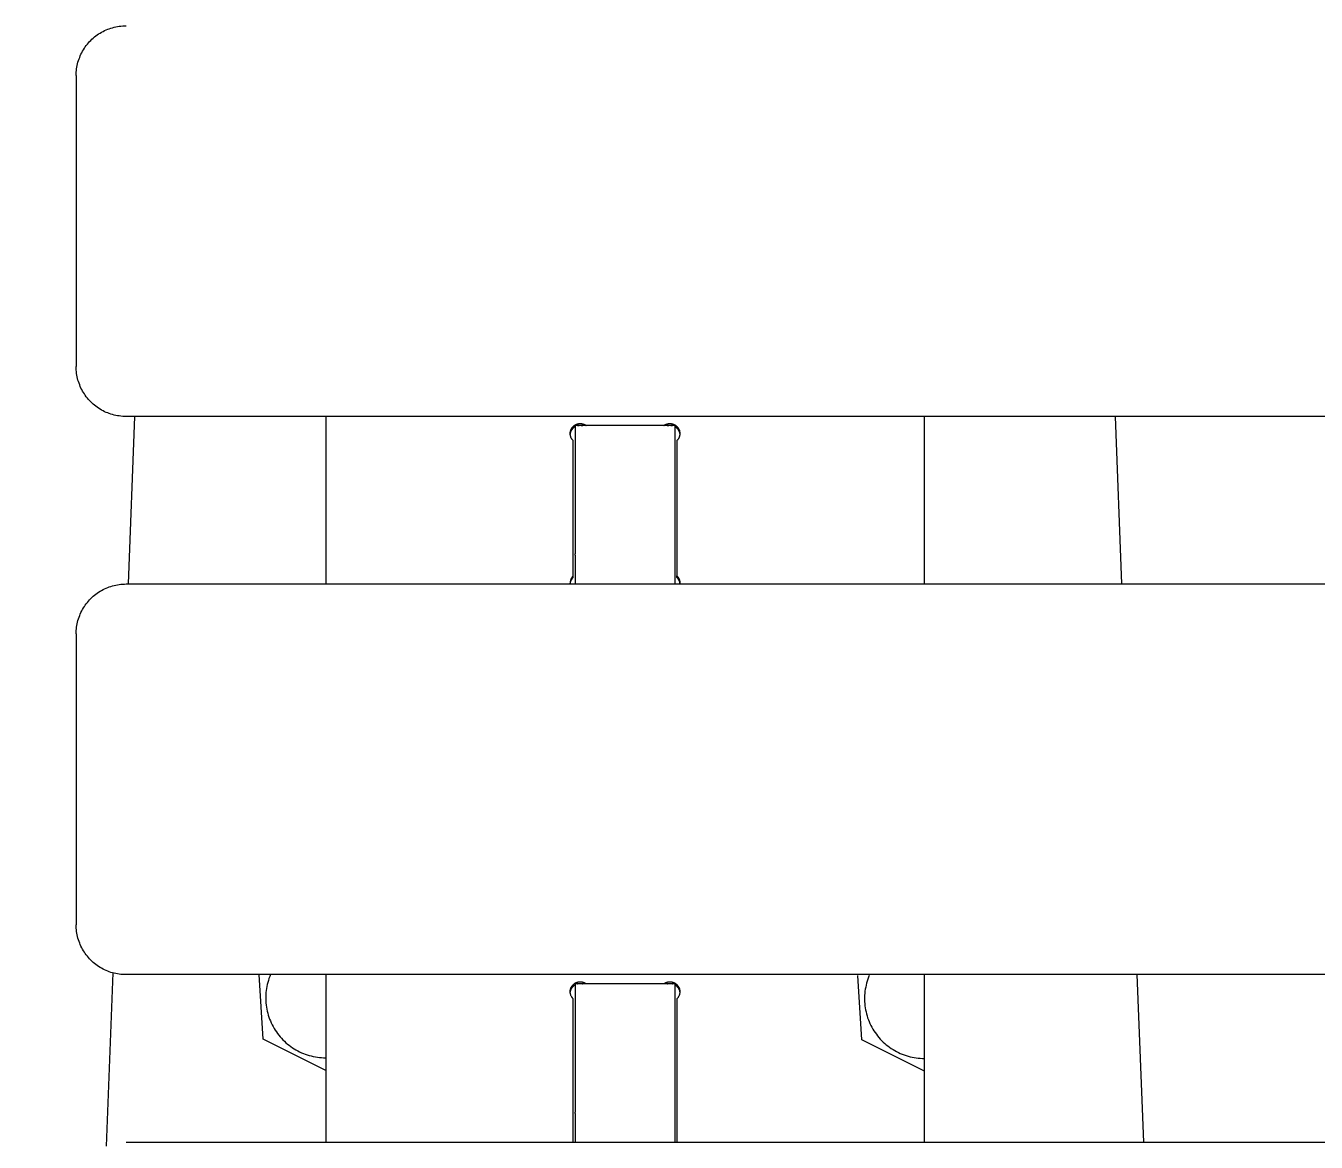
# Model space of a CAD drawing. Header units: millimetres. Extents: x -80 to 4518, y -398 to 2524.
# Drawn here: x 57.2 to 186.5, y -119.8 to -7.9 of the extents above; entities that cross this region are included whole.
import ezdxf

# ---------------------------------------------------------------- set-up
doc = ezdxf.new("R2010")
doc.units = ezdxf.units.MM
doc.layers.add('ZANO_R', color=7, linetype='Continuous', lineweight=0)
doc.layers.add('ZANO_W', color=1, linetype='Continuous', lineweight=0)
doc.styles.add('Arial', font='arial.ttf')
doc.styles.get("Standard").update_dxf_attribs({"font": 'ARIALUNI.TTF'})
doc.dimstyles.new('pl i ang', dxfattribs={"dimtxt": 50, "dimasz": 50, "dimexe": 1.25, "dimexo": 0.625, "dimgap": 10, "dimtad": 1, "dimtoh": 1, "dimtxsty": 'Standard', "dimcen": 2.5, "dimclrd": 1, "dimclre": 1, "dimclrt": 1, "dimadec": 0, "dimazin": 0, "dimtfac": 1, "dimtmove": 0, "dimatfit": 3, "dimfxl": 1, "dimarcsym": 1})

# ---------------------------------------------------------------- blocks, each defined once
blk = doc.blocks.new('*D398')
at = {"layer": 'ZANO_W', "color": 1, "lineweight": -2}
for p, q in [((57.24, 376.68), (-32.87, 376.68)), ((-22.87, 336.68), (-22.87, -286.8)), ((57.24, -326.8), (-32.87, -326.8))]:
    blk.add_line(p, q, dxfattribs=at)
at = {"layer": 'ZANO_W', "color": 1}
for points in [[(-16.2, 336.68), (-29.53, 336.68), (-22.87, 376.68)], [(-29.53, -286.8), (-16.2, -286.8), (-22.87, -326.8)]]:
    blk.add_solid(points, dxfattribs=at)
at = {"layer": 'ZANO_W', "color": 1, "insert": (-53.3, 24.94), "char_height": 40, "attachment_point": 5, "rotation": 90, "style": 'Arial'}
blk.add_mtext('703', dxfattribs=at)

msp = doc.modelspace()

# ---------------------------------------------------------------- linework, layer by layer
at = {"layer": 'ZANO_R'}
for p, q in [((63.95, -9.12), (64.08, -9.01)), ((64.08, -9.01), (64.22, -8.91)), ((64.22, -8.91), (64.35, -8.81)), ((64.35, -8.81), (64.49, -8.71)), ((64.49, -8.71), (64.64, -8.62)), ((64.64, -8.62), (64.79, -8.53)), ((64.79, -8.53), (64.94, -8.45)), ((64.94, -8.45), (65.09, -8.38)), ((65.09, -8.38), (65.24, -8.31)), ((65.24, -8.31), (65.4, -8.24)), ((65.4, -8.24), (65.56, -8.18)), ((65.56, -8.18), (65.72, -8.13)), ((65.72, -8.13), (65.89, -8.08)), ((65.89, -8.08), (66.05, -8.03)), ((66.05, -8.03), (66.22, -8)), ((66.22, -8), (66.39, -7.97)), ((66.39, -7.97), (66.56, -7.94)), ((66.56, -7.94), (66.73, -7.92)), ((66.73, -7.92), (66.9, -7.9)), ((66.9, -7.9), (67.07, -7.9)), ((67.07, -7.9), (67.24, -7.89)), ((62.88, -10.44), (62.96, -10.29)), ((62.96, -10.29), (63.06, -10.15)), ((63.06, -10.15), (63.15, -10.01)), ((63.15, -10.01), (63.25, -9.87)), ((63.25, -9.87), (63.36, -9.74)), ((63.36, -9.74), (63.47, -9.61)), ((63.47, -9.61), (63.58, -9.48)), ((63.58, -9.48), (63.7, -9.36)), ((63.7, -9.36), (63.82, -9.24)), ((63.82, -9.24), (63.95, -9.12)), ((62.38, -11.71), (62.42, -11.54)), ((62.42, -11.54), (62.47, -11.38)), ((62.47, -11.38), (62.53, -11.22)), ((62.53, -11.22), (62.59, -11.06)), ((62.59, -11.06), (62.65, -10.9)), ((62.65, -10.9), (62.72, -10.75)), ((62.72, -10.75), (62.8, -10.59)), ((62.8, -10.59), (62.88, -10.44)), ((62.24, -12.72), (62.25, -12.55)), ((62.24, -12.89), (62.24, -12.72)), ((62.24, -12.89), (62.24, -40.87)), ((62.25, -12.55), (62.26, -12.38)), ((62.26, -12.38), (62.28, -12.21)), ((62.28, -12.21), (62.31, -12.04)), ((62.31, -12.04), (62.34, -11.88)), ((62.34, -11.88), (62.38, -11.71)), ((62.24, -40.87), (62.24, -42.05)), ((62.24, -42.22), (62.24, -42.05)), ((62.25, -42.39), (62.24, -42.22)), ((62.26, -42.56), (62.25, -42.39)), ((62.28, -42.73), (62.26, -42.56)), ((62.31, -42.9), (62.28, -42.73)), ((62.34, -43.07), (62.31, -42.9)), ((62.38, -43.23), (62.34, -43.07)), ((62.42, -43.4), (62.38, -43.23)), ((62.47, -43.56), (62.42, -43.4)), ((62.53, -43.72), (62.47, -43.56)), ((62.59, -43.88), (62.53, -43.72)), ((62.65, -44.04), (62.59, -43.88)), ((62.72, -44.2), (62.65, -44.04)), ((62.8, -44.35), (62.72, -44.2)), ((62.88, -44.5), (62.8, -44.35)), ((62.96, -44.65), (62.88, -44.5)), ((63.06, -44.79), (62.96, -44.65)), ((63.15, -44.93), (63.06, -44.79)), ((63.25, -45.07), (63.15, -44.93)), ((63.36, -45.21), (63.25, -45.07)), ((63.47, -45.34), (63.36, -45.21)), ((63.58, -45.46), (63.47, -45.34)), ((63.7, -45.59), (63.58, -45.46)), ((63.82, -45.7), (63.7, -45.59)), ((63.95, -45.82), (63.82, -45.7)), ((64.08, -45.93), (63.95, -45.82)), ((64.22, -46.03), (64.08, -45.93)), ((64.35, -46.13), (64.22, -46.03)), ((64.49, -46.23), (64.35, -46.13)), ((64.64, -46.32), (64.49, -46.23)), ((64.79, -46.41), (64.64, -46.32)), ((64.94, -46.49), (64.79, -46.41)), ((65.09, -46.57), (64.94, -46.49)), ((65.24, -46.64), (65.09, -46.57)), ((65.4, -46.7), (65.24, -46.64)), ((65.56, -46.76), (65.4, -46.7)), ((65.72, -46.82), (65.56, -46.76)), ((65.89, -46.86), (65.72, -46.82)), ((66.05, -46.91), (65.89, -46.86)), ((66.22, -46.95), (66.05, -46.91)), ((66.39, -46.98), (66.22, -46.95)), ((66.56, -47), (66.39, -46.98)), ((66.73, -47.02), (66.56, -47)), ((66.9, -47.04), (66.73, -47.02)), ((67.07, -47.05), (66.9, -47.04)), ((67.24, -47.05), (67.07, -47.05)), ((361.15, -47.05), (67.24, -47.05)), ((67.48, -63.84), (68.13, -47.05)), ((87.24, -47.05), (87.24, -63.84)), ((112.34, -47.85), (112.37, -47.83)), ((112.37, -47.83), (112.4, -47.82)), ((112.4, -47.82), (112.43, -47.81)), ((112.43, -47.81), (112.47, -47.8)), ((112.47, -47.8), (112.5, -47.79)), ((112.5, -47.79), (112.53, -47.78)), ((112.53, -47.78), (112.57, -47.78)), ((112.57, -47.78), (112.6, -47.77)), ((112.6, -47.77), (112.64, -47.77)), ((112.64, -47.77), (112.67, -47.76)), ((112.67, -47.76), (112.7, -47.76)), ((112.7, -47.76), (112.74, -47.76)), ((112.74, -47.76), (112.77, -47.76)), ((112.77, -47.76), (112.81, -47.76)), ((112.81, -47.76), (112.84, -47.77)), ((112.84, -47.77), (112.88, -47.77)), ((112.88, -47.77), (112.91, -47.78)), ((112.91, -47.78), (112.94, -47.78)), ((112.94, -47.78), (112.98, -47.79)), ((112.98, -47.79), (113.01, -47.8)), ((113.01, -47.8), (113.05, -47.81)), ((113.05, -47.81), (113.08, -47.82)), ((113.08, -47.82), (113.11, -47.83)), ((113.11, -47.83), (113.14, -47.84)), ((121.33, -47.84), (121.36, -47.83)), ((121.36, -47.83), (121.4, -47.82)), ((121.4, -47.82), (121.43, -47.81)), ((121.43, -47.81), (121.46, -47.8)), ((121.46, -47.8), (121.49, -47.79)), ((121.49, -47.79), (121.53, -47.78)), ((121.53, -47.78), (121.56, -47.78)), ((121.56, -47.78), (121.6, -47.77)), ((121.6, -47.77), (121.63, -47.77)), ((121.63, -47.77), (121.67, -47.76)), ((121.67, -47.76), (121.7, -47.76)), ((121.7, -47.76), (121.73, -47.76)), ((121.73, -47.76), (121.77, -47.76)), ((121.77, -47.76), (121.8, -47.76)), ((121.8, -47.76), (121.84, -47.77)), ((121.84, -47.77), (121.87, -47.77)), ((121.87, -47.77), (121.91, -47.78)), ((121.91, -47.78), (121.94, -47.78)), ((121.94, -47.78), (121.97, -47.79)), ((121.97, -47.79), (122.01, -47.8)), ((122.01, -47.8), (122.04, -47.81)), ((122.04, -47.81), (122.07, -47.82)), ((122.07, -47.82), (122.1, -47.83)), ((122.1, -47.83), (122.14, -47.85)), ((147.24, -63.84), (147.24, -47.05)), ((166.34, -47.05), (167, -63.84)), ((111.74, -48.72), (111.75, -48.68)), ((111.74, -48.75), (111.74, -48.72)), ((111.74, -48.78), (111.74, -48.75)), ((111.75, -48.82), (111.74, -48.78)), ((111.75, -48.61), (111.76, -48.58)), ((111.75, -48.65), (111.75, -48.61)), ((111.75, -48.68), (111.75, -48.65)), ((111.75, -48.81), (111.76, -48.78)), ((111.75, -48.84), (111.75, -48.81)), ((111.75, -48.85), (111.75, -48.82)), ((111.75, -48.89), (111.75, -48.85)), ((111.76, -48.92), (111.75, -48.89)), ((111.76, -48.58), (111.77, -48.54)), ((111.76, -48.74), (111.77, -48.71)), ((111.76, -48.78), (111.76, -48.74)), ((111.76, -48.96), (111.76, -48.92)), ((111.77, -48.99), (111.76, -48.96)), ((111.77, -48.54), (111.78, -48.51)), ((111.77, -48.71), (111.78, -48.68)), ((111.78, -49.02), (111.77, -48.99)), ((111.78, -48.48), (111.8, -48.44)), ((111.78, -48.51), (111.78, -48.48)), ((111.78, -48.68), (111.79, -48.64)), ((111.79, -49.06), (111.78, -49.02)), ((111.79, -48.64), (111.8, -48.61)), ((111.8, -49.09), (111.79, -49.06)), ((111.8, -48.44), (111.81, -48.41)), ((111.8, -48.61), (111.81, -48.58)), ((111.81, -49.12), (111.8, -49.09)), ((111.81, -48.41), (111.82, -48.38)), ((111.81, -48.58), (111.82, -48.55)), ((111.82, -49.15), (111.81, -49.12)), ((111.82, -48.38), (111.83, -48.35)), ((111.82, -48.55), (111.83, -48.52)), ((111.83, -48.35), (111.85, -48.32)), ((111.83, -48.52), (111.85, -48.49)), ((111.85, -48.32), (111.86, -48.29)), ((111.85, -48.49), (111.86, -48.46)), ((111.86, -48.29), (111.88, -48.26)), ((111.86, -48.46), (111.88, -48.43)), ((111.88, -48.26), (111.9, -48.23)), ((111.88, -48.43), (111.9, -48.4)), ((111.9, -48.23), (111.92, -48.2)), ((111.9, -48.4), (111.92, -48.37)), ((111.92, -48.2), (111.94, -48.17)), ((111.92, -48.37), (111.94, -48.34)), ((111.94, -48.17), (111.96, -48.14)), ((111.94, -48.34), (111.96, -48.31)), ((111.96, -48.14), (111.98, -48.12)), ((111.96, -48.31), (111.98, -48.29)), ((111.98, -48.12), (112, -48.09)), ((111.98, -48.29), (112, -48.26)), ((112, -48.09), (112.03, -48.06)), ((112, -48.26), (112.02, -48.24)), ((112.02, -48.24), (112.05, -48.21)), ((112.03, -48.06), (112.05, -48.04)), ((112.05, -48.04), (112.08, -48.02)), ((112.05, -48.21), (112.07, -48.19)), ((112.07, -48.19), (112.1, -48.17)), ((112.08, -48.02), (112.1, -47.99)), ((112.1, -47.99), (112.13, -47.97)), ((112.1, -48.17), (112.12, -48.15)), ((112.12, -48.15), (112.15, -48.12)), ((112.13, -47.97), (112.16, -47.95)), ((112.15, -48.12), (112.18, -48.1)), ((112.16, -47.95), (112.19, -47.93)), ((112.18, -48.1), (112.21, -48.09)), ((112.19, -47.93), (112.21, -47.91)), ((112.21, -47.91), (112.24, -47.89)), ((112.21, -48.09), (112.24, -48.07)), ((112.24, -47.89), (112.27, -47.88)), ((112.24, -47.97), (112.24, -47.97)), ((112.24, -47.97), (112.24, -47.97)), ((112.24, -47.97), (112.24, -47.97)), ((112.24, -47.97), (112.24, -47.97)), ((112.24, -47.97), (112.24, -47.97)), ((112.24, -47.97), (112.24, -48.01)), ((122.24, -47.97), (112.24, -47.97)), ((112.24, -48.01), (112.24, -48.15)), ((112.24, -48.15), (112.24, -48.78)), ((112.24, -48.78), (112.24, -50.84)), ((112.27, -47.88), (112.31, -47.86)), ((112.31, -47.86), (112.34, -47.85)), ((112.48, -47.97), (112.51, -47.96)), ((112.51, -47.96), (112.54, -47.95)), ((112.54, -47.95), (112.58, -47.94)), ((112.58, -47.94), (112.61, -47.94)), ((112.61, -47.94), (112.64, -47.94)), ((112.64, -47.94), (112.68, -47.93)), ((112.68, -47.93), (112.71, -47.93)), ((112.71, -47.93), (112.74, -47.93)), ((112.74, -47.93), (112.78, -47.93)), ((112.78, -47.93), (112.81, -47.93)), ((112.81, -47.93), (112.84, -47.94)), ((112.84, -47.94), (112.88, -47.94)), ((112.88, -47.94), (112.91, -47.94)), ((112.91, -47.94), (112.94, -47.95)), ((112.94, -47.95), (112.98, -47.96)), ((112.98, -47.96), (113.01, -47.97)), ((113.14, -47.84), (113.17, -47.86)), ((113.17, -47.86), (113.2, -47.87)), ((113.2, -47.87), (113.23, -47.89)), ((113.23, -47.89), (113.26, -47.91)), ((113.26, -47.91), (113.29, -47.93)), ((113.29, -47.93), (113.32, -47.95)), ((113.32, -47.95), (113.35, -47.97)), ((121.12, -47.97), (121.15, -47.95)), ((121.15, -47.95), (121.18, -47.93)), ((121.18, -47.93), (121.21, -47.91)), ((121.21, -47.91), (121.24, -47.89)), ((121.24, -47.89), (121.27, -47.87)), ((121.27, -47.87), (121.3, -47.86)), ((121.3, -47.86), (121.33, -47.84)), ((121.46, -47.97), (121.5, -47.96)), ((121.5, -47.96), (121.53, -47.95)), ((121.53, -47.95), (121.56, -47.94)), ((121.56, -47.94), (121.6, -47.94)), ((121.6, -47.94), (121.63, -47.94)), ((121.63, -47.94), (121.66, -47.93)), ((121.66, -47.93), (121.7, -47.93)), ((121.7, -47.93), (121.73, -47.93)), ((121.73, -47.93), (121.76, -47.93)), ((121.76, -47.93), (121.8, -47.93)), ((121.8, -47.93), (121.83, -47.94)), ((121.83, -47.94), (121.86, -47.94)), ((121.86, -47.94), (121.9, -47.94)), ((121.9, -47.94), (121.93, -47.95)), ((121.93, -47.95), (121.96, -47.96)), ((121.96, -47.96), (122, -47.97)), ((122.14, -47.85), (122.17, -47.86)), ((122.17, -47.86), (122.2, -47.88)), ((122.2, -47.88), (122.23, -47.89)), ((122.23, -47.89), (122.26, -47.91)), ((122.24, -47.97), (122.24, -47.97)), ((122.24, -47.97), (122.24, -47.97)), ((122.24, -47.97), (122.24, -47.97)), ((122.24, -47.97), (122.24, -47.97)), ((122.24, -47.97), (122.24, -47.97)), ((122.24, -47.97), (122.24, -48.01)), ((122.24, -48.01), (122.24, -48.15)), ((122.24, -48.07), (122.27, -48.09)), ((122.24, -48.15), (122.24, -48.78)), ((122.24, -48.78), (122.24, -50.84)), ((122.26, -47.91), (122.29, -47.93)), ((122.27, -48.09), (122.29, -48.1)), ((122.29, -47.93), (122.32, -47.95)), ((122.29, -48.1), (122.32, -48.12)), ((122.32, -47.95), (122.34, -47.97)), ((122.32, -48.12), (122.35, -48.15)), ((122.34, -47.97), (122.37, -47.99)), ((122.35, -48.15), (122.38, -48.17)), ((122.37, -47.99), (122.4, -48.02)), ((122.38, -48.17), (122.4, -48.19)), ((122.4, -48.02), (122.42, -48.04)), ((122.4, -48.19), (122.43, -48.21)), ((122.42, -48.04), (122.45, -48.06)), ((122.43, -48.21), (122.45, -48.24)), ((122.45, -48.06), (122.47, -48.09)), ((122.45, -48.24), (122.47, -48.26)), ((122.47, -48.09), (122.49, -48.12)), ((122.47, -48.26), (122.5, -48.29)), ((122.49, -48.12), (122.51, -48.14)), ((122.5, -48.29), (122.52, -48.31)), ((122.51, -48.14), (122.54, -48.17)), ((122.52, -48.31), (122.54, -48.34)), ((122.54, -48.17), (122.56, -48.2)), ((122.54, -48.34), (122.56, -48.37)), ((122.56, -48.2), (122.57, -48.23)), ((122.56, -48.37), (122.58, -48.4)), ((122.57, -48.23), (122.59, -48.26)), ((122.58, -48.4), (122.59, -48.43)), ((122.59, -48.26), (122.61, -48.29)), ((122.59, -48.43), (122.61, -48.46)), ((122.61, -48.29), (122.63, -48.32)), ((122.61, -48.46), (122.63, -48.49)), ((122.63, -48.32), (122.64, -48.35)), ((122.63, -48.49), (122.64, -48.52)), ((122.64, -48.35), (122.65, -48.38)), ((122.64, -48.52), (122.65, -48.55)), ((122.65, -48.38), (122.67, -48.41)), ((122.65, -48.55), (122.67, -48.58)), ((122.66, -49.12), (122.65, -49.15)), ((122.67, -49.09), (122.66, -49.12)), ((122.67, -48.41), (122.68, -48.44)), ((122.67, -48.58), (122.68, -48.61)), ((122.68, -49.06), (122.67, -49.09)), ((122.68, -48.44), (122.69, -48.48)), ((122.68, -48.61), (122.69, -48.64)), ((122.69, -49.02), (122.68, -49.06)), ((122.69, -48.48), (122.7, -48.51)), ((122.69, -48.64), (122.7, -48.68)), ((122.7, -48.99), (122.69, -49.02)), ((122.7, -48.51), (122.71, -48.54)), ((122.7, -48.68), (122.71, -48.71)), ((122.71, -48.96), (122.7, -48.99)), ((122.71, -48.54), (122.71, -48.58)), ((122.71, -48.58), (122.72, -48.61)), ((122.71, -48.71), (122.71, -48.74)), ((122.71, -48.74), (122.72, -48.78)), ((122.72, -48.92), (122.71, -48.96)), ((122.72, -48.61), (122.72, -48.65)), ((122.72, -48.65), (122.73, -48.68)), ((122.72, -48.78), (122.72, -48.81)), ((122.72, -48.81), (122.73, -48.84)), ((122.73, -48.82), (122.72, -48.85)), ((122.72, -48.85), (122.72, -48.89)), ((122.72, -48.89), (122.72, -48.92)), ((122.73, -48.68), (122.73, -48.72)), ((122.73, -48.72), (122.73, -48.75)), ((122.73, -48.75), (122.73, -48.78)), ((122.73, -48.78), (122.73, -48.82)), ((111.84, -49.19), (111.82, -49.15)), ((111.85, -49.22), (111.84, -49.19)), ((111.87, -49.25), (111.85, -49.22)), ((111.89, -49.28), (111.87, -49.25)), ((111.91, -49.31), (111.89, -49.28)), ((111.93, -49.33), (111.91, -49.31)), ((111.95, -49.36), (111.93, -49.33)), ((111.97, -49.39), (111.95, -49.36)), ((111.99, -49.42), (111.97, -49.39)), ((112.01, -49.44), (111.99, -49.42)), ((112.04, -49.47), (112.01, -49.44)), ((112.04, -63.03), (112.04, -49.47)), ((122.46, -49.44), (122.44, -49.47)), ((122.44, -49.47), (122.44, -63.03)), ((122.48, -49.42), (122.46, -49.44)), ((122.51, -49.39), (122.48, -49.42)), ((122.53, -49.36), (122.51, -49.39)), ((122.55, -49.33), (122.53, -49.36)), ((122.57, -49.31), (122.55, -49.33)), ((122.59, -49.28), (122.57, -49.31)), ((122.6, -49.25), (122.59, -49.28)), ((122.62, -49.22), (122.6, -49.25)), ((122.63, -49.19), (122.62, -49.22)), ((122.65, -49.15), (122.63, -49.19)), ((112.24, -50.84), (112.24, -60.83)), ((122.24, -50.84), (122.24, -60.83)), ((112.24, -60.96), (112.24, -60.83)), ((112.24, -60.96), (112.24, -63.84)), ((122.24, -60.83), (122.24, -60.96)), ((122.24, -60.96), (122.24, -63.84)), ((111.83, -63.34), (111.81, -63.37)), ((111.84, -63.31), (111.83, -63.34)), ((111.85, -63.28), (111.84, -63.31)), ((111.87, -63.25), (111.85, -63.28)), ((111.89, -63.22), (111.87, -63.25)), ((111.91, -63.19), (111.89, -63.22)), ((111.89, -63.38), (111.91, -63.35)), ((111.93, -63.16), (111.91, -63.19)), ((111.91, -63.35), (111.93, -63.32)), ((111.95, -63.13), (111.93, -63.16)), ((111.93, -63.32), (111.95, -63.3)), ((111.97, -63.1), (111.95, -63.13)), ((111.95, -63.3), (111.97, -63.27)), ((111.99, -63.08), (111.97, -63.1)), ((111.97, -63.27), (111.99, -63.24)), ((112.01, -63.05), (111.99, -63.08)), ((111.99, -63.24), (112.01, -63.22)), ((112.04, -63.03), (112.01, -63.05)), ((112.01, -63.22), (112.04, -63.2)), ((112.04, -63.2), (112.04, -63.03)), ((122.44, -63.2), (122.44, -63.03)), ((122.44, -63.03), (122.46, -63.05)), ((122.44, -63.2), (122.46, -63.22)), ((122.46, -63.05), (122.48, -63.08)), ((122.46, -63.22), (122.48, -63.24)), ((122.48, -63.08), (122.51, -63.1)), ((122.48, -63.24), (122.5, -63.27)), ((122.5, -63.27), (122.52, -63.3)), ((122.51, -63.1), (122.53, -63.13)), ((122.52, -63.3), (122.54, -63.32)), ((122.53, -63.13), (122.55, -63.16)), ((122.54, -63.32), (122.56, -63.35)), ((122.55, -63.16), (122.57, -63.19)), ((122.56, -63.35), (122.58, -63.38)), ((122.57, -63.19), (122.58, -63.22)), ((122.58, -63.22), (122.6, -63.25)), ((122.6, -63.25), (122.62, -63.28)), ((122.62, -63.28), (122.63, -63.31)), ((122.63, -63.31), (122.65, -63.34)), ((122.65, -63.34), (122.66, -63.37)), ((64.49, -64.66), (64.64, -64.57)), ((64.64, -64.57), (64.79, -64.48)), ((64.79, -64.48), (64.94, -64.4)), ((64.94, -64.4), (65.09, -64.33)), ((65.09, -64.33), (65.24, -64.26)), ((65.24, -64.26), (65.4, -64.19)), ((65.4, -64.19), (65.56, -64.13)), ((65.56, -64.13), (65.72, -64.08)), ((65.72, -64.08), (65.89, -64.03)), ((65.89, -64.03), (66.05, -63.98)), ((66.05, -63.98), (66.22, -63.95)), ((66.22, -63.95), (66.39, -63.92)), ((66.39, -63.92), (66.56, -63.89)), ((66.56, -63.89), (66.73, -63.87)), ((66.73, -63.87), (66.9, -63.85)), ((66.9, -63.85), (67.07, -63.85)), ((67.07, -63.85), (67.24, -63.84)), ((67.24, -63.84), (361.15, -63.84)), ((111.75, -63.67), (111.74, -63.71)), ((111.74, -63.71), (111.74, -63.74)), ((111.74, -63.74), (111.74, -63.77)), ((111.74, -63.77), (111.75, -63.81)), ((111.76, -63.57), (111.75, -63.6)), ((111.75, -63.6), (111.75, -63.64)), ((111.75, -63.64), (111.75, -63.67)), ((111.75, -63.78), (111.75, -63.75)), ((111.75, -63.82), (111.75, -63.78)), ((111.75, -63.81), (111.75, -63.84)), ((111.77, -63.5), (111.76, -63.53)), ((111.76, -63.53), (111.76, -63.57)), ((111.76, -63.72), (111.77, -63.69)), ((111.75, -63.75), (111.76, -63.72)), ((111.78, -63.47), (111.77, -63.5)), ((111.77, -63.69), (111.78, -63.65)), ((111.79, -63.43), (111.78, -63.47)), ((111.78, -63.62), (111.79, -63.59)), ((111.78, -63.65), (111.78, -63.62)), ((111.8, -63.4), (111.79, -63.43)), ((111.79, -63.59), (111.8, -63.56)), ((111.81, -63.37), (111.8, -63.4)), ((111.8, -63.56), (111.82, -63.53)), ((111.82, -63.53), (111.83, -63.5)), ((111.83, -63.5), (111.84, -63.47)), ((111.84, -63.47), (111.86, -63.44)), ((111.86, -63.44), (111.88, -63.41)), ((111.88, -63.41), (111.89, -63.38)), ((122.58, -63.38), (122.6, -63.41)), ((122.6, -63.41), (122.61, -63.44)), ((122.61, -63.44), (122.63, -63.47)), ((122.63, -63.47), (122.64, -63.5)), ((122.64, -63.5), (122.66, -63.53)), ((122.66, -63.37), (122.67, -63.4)), ((122.66, -63.53), (122.67, -63.56)), ((122.67, -63.4), (122.68, -63.43)), ((122.67, -63.56), (122.68, -63.59)), ((122.68, -63.43), (122.69, -63.47)), ((122.68, -63.59), (122.69, -63.62)), ((122.69, -63.47), (122.7, -63.5)), ((122.69, -63.62), (122.7, -63.65)), ((122.7, -63.5), (122.71, -63.53)), ((122.7, -63.65), (122.71, -63.69)), ((122.71, -63.53), (122.72, -63.57)), ((122.71, -63.69), (122.71, -63.72)), ((122.71, -63.72), (122.72, -63.75)), ((122.72, -63.57), (122.72, -63.6)), ((122.72, -63.6), (122.72, -63.64)), ((122.72, -63.64), (122.73, -63.67)), ((122.72, -63.75), (122.72, -63.78)), ((122.72, -63.78), (122.73, -63.82)), ((122.73, -63.81), (122.72, -63.84)), ((122.73, -63.67), (122.73, -63.71)), ((122.73, -63.71), (122.73, -63.74)), ((122.73, -63.74), (122.73, -63.77)), ((122.73, -63.77), (122.73, -63.81)), ((63.15, -65.96), (63.25, -65.82)), ((63.25, -65.82), (63.36, -65.69)), ((63.36, -65.69), (63.47, -65.56)), ((63.47, -65.56), (63.58, -65.43)), ((63.58, -65.43), (63.7, -65.31)), ((63.7, -65.31), (63.82, -65.19)), ((63.82, -65.19), (63.95, -65.07)), ((63.95, -65.07), (64.08, -64.96)), ((64.08, -64.96), (64.22, -64.86)), ((64.22, -64.86), (64.35, -64.76)), ((64.35, -64.76), (64.49, -64.66)), ((62.47, -67.33), (62.53, -67.17)), ((62.53, -67.17), (62.59, -67.01)), ((62.59, -67.01), (62.65, -66.85)), ((62.65, -66.85), (62.72, -66.7)), ((62.72, -66.7), (62.8, -66.54)), ((62.8, -66.54), (62.88, -66.39)), ((62.88, -66.39), (62.96, -66.24)), ((62.96, -66.24), (63.06, -66.1)), ((63.06, -66.1), (63.15, -65.96)), ((62.24, -68.67), (62.25, -68.5)), ((62.25, -68.5), (62.26, -68.33)), ((62.26, -68.33), (62.28, -68.16)), ((62.28, -68.16), (62.31, -67.99)), ((62.31, -67.99), (62.34, -67.83)), ((62.34, -67.83), (62.38, -67.66)), ((62.38, -67.66), (62.42, -67.49)), ((62.42, -67.49), (62.47, -67.33)), ((62.24, -68.84), (62.24, -68.67)), ((62.24, -68.84), (62.24, -96.82)), ((62.24, -96.82), (62.24, -98)), ((62.24, -98.17), (62.24, -98)), ((62.25, -98.34), (62.24, -98.17)), ((62.26, -98.51), (62.25, -98.34)), ((62.28, -98.68), (62.26, -98.51)), ((62.31, -98.85), (62.28, -98.68)), ((62.34, -99.02), (62.31, -98.85)), ((62.38, -99.18), (62.34, -99.02)), ((62.42, -99.35), (62.38, -99.18)), ((62.47, -99.51), (62.42, -99.35)), ((62.53, -99.67), (62.47, -99.51)), ((62.59, -99.83), (62.53, -99.67)), ((62.65, -99.99), (62.59, -99.83)), ((62.72, -100.15), (62.65, -99.99)), ((62.8, -100.3), (62.72, -100.15)), ((62.88, -100.45), (62.8, -100.3)), ((62.96, -100.6), (62.88, -100.45)), ((63.06, -100.74), (62.96, -100.6)), ((63.15, -100.88), (63.06, -100.74)), ((63.25, -101.02), (63.15, -100.88)), ((63.36, -101.16), (63.25, -101.02)), ((63.47, -101.29), (63.36, -101.16)), ((63.58, -101.41), (63.47, -101.29)), ((63.7, -101.54), (63.58, -101.41)), ((63.82, -101.65), (63.7, -101.54)), ((63.95, -101.77), (63.82, -101.65)), ((64.08, -101.88), (63.95, -101.77)), ((64.22, -101.98), (64.08, -101.88)), ((64.35, -102.08), (64.22, -101.98)), ((64.49, -102.18), (64.35, -102.08)), ((64.64, -102.27), (64.49, -102.18)), ((64.79, -102.36), (64.64, -102.27)), ((64.94, -102.44), (64.79, -102.36)), ((65.09, -102.52), (64.94, -102.44)), ((65.24, -102.59), (65.09, -102.52)), ((65.4, -102.65), (65.24, -102.59)), ((65.28, -120.19), (65.96, -102.83)), ((65.56, -102.71), (65.4, -102.65)), ((65.72, -102.77), (65.56, -102.71)), ((65.89, -102.81), (65.72, -102.77)), ((66.05, -102.86), (65.89, -102.81)), ((66.22, -102.9), (66.05, -102.86)), ((66.39, -102.93), (66.22, -102.9)), ((66.56, -102.95), (66.39, -102.93)), ((66.73, -102.97), (66.56, -102.95)), ((66.9, -102.99), (66.73, -102.97)), ((67.07, -103), (66.9, -102.99)), ((67.24, -103), (67.07, -103)), ((361.15, -103), (67.24, -103)), ((80.98, -109.47), (80.58, -103)), ((81.56, -103.39), (81.5, -103.58)), ((81.63, -103.19), (81.56, -103.39)), ((81.71, -103), (81.63, -103.19)), ((87.24, -103), (87.24, -119.79)), ((87.24, -103), (87.24, -119.79)), ((140.98, -109.54), (140.58, -103.07)), ((141.63, -103.26), (141.56, -103.46)), ((141.71, -103.07), (141.63, -103.26)), ((147.24, -119.79), (147.24, -103)), ((168.52, -103), (169.18, -119.79)), ((81.28, -104.6), (81.26, -104.8)), ((81.31, -104.39), (81.28, -104.6)), ((81.35, -104.19), (81.31, -104.39)), ((81.39, -103.99), (81.35, -104.19)), ((81.44, -103.78), (81.39, -103.99)), ((81.5, -103.58), (81.44, -103.78)), ((111.74, -104.67), (111.75, -104.63)), ((111.74, -104.7), (111.74, -104.67)), ((111.74, -104.73), (111.74, -104.7)), ((111.75, -104.77), (111.74, -104.73)), ((111.75, -104.56), (111.76, -104.53)), ((111.75, -104.6), (111.75, -104.56)), ((111.75, -104.63), (111.75, -104.6)), ((111.75, -104.76), (111.76, -104.73)), ((111.76, -104.53), (111.77, -104.49)), ((111.76, -104.69), (111.77, -104.66)), ((111.76, -104.73), (111.76, -104.69)), ((111.77, -104.49), (111.78, -104.46)), ((111.77, -104.66), (111.78, -104.63)), ((111.78, -104.43), (111.8, -104.39)), ((111.78, -104.46), (111.78, -104.43)), ((111.78, -104.63), (111.79, -104.59)), ((111.79, -104.59), (111.8, -104.56)), ((111.8, -104.39), (111.81, -104.36)), ((111.8, -104.56), (111.81, -104.53)), ((111.81, -104.36), (111.82, -104.33)), ((111.81, -104.53), (111.82, -104.5)), ((111.82, -104.33), (111.83, -104.3)), ((111.82, -104.5), (111.83, -104.47)), ((111.83, -104.3), (111.85, -104.27)), ((111.83, -104.47), (111.85, -104.44)), ((111.85, -104.27), (111.86, -104.24)), ((111.85, -104.44), (111.86, -104.41)), ((111.86, -104.24), (111.88, -104.21)), ((111.86, -104.41), (111.88, -104.38)), ((111.88, -104.21), (111.9, -104.18)), ((111.88, -104.38), (111.9, -104.35)), ((111.9, -104.18), (111.92, -104.15)), ((111.9, -104.35), (111.92, -104.32)), ((111.92, -104.15), (111.94, -104.12)), ((111.92, -104.32), (111.94, -104.29)), ((111.94, -104.12), (111.96, -104.09)), ((111.94, -104.29), (111.96, -104.26)), ((111.96, -104.09), (111.98, -104.07)), ((111.96, -104.26), (111.98, -104.24)), ((111.98, -104.07), (112, -104.04)), ((111.98, -104.24), (112, -104.21)), ((112, -104.04), (112.03, -104.01)), ((112, -104.21), (112.02, -104.19)), ((112.02, -104.19), (112.05, -104.16)), ((112.03, -104.01), (112.05, -103.99)), ((112.05, -103.99), (112.08, -103.97)), ((112.05, -104.16), (112.07, -104.14)), ((112.07, -104.14), (112.1, -104.12)), ((112.08, -103.97), (112.1, -103.94)), ((112.1, -103.94), (112.13, -103.92)), ((112.1, -104.12), (112.12, -104.1)), ((112.12, -104.1), (112.15, -104.07)), ((112.13, -103.92), (112.16, -103.9)), ((112.15, -104.07), (112.18, -104.05)), ((112.16, -103.9), (112.19, -103.88)), ((112.18, -104.05), (112.21, -104.04)), ((112.19, -103.88), (112.21, -103.86)), ((112.21, -103.86), (112.24, -103.84)), ((112.21, -104.04), (112.24, -104.02)), ((112.24, -103.84), (112.27, -103.83)), ((112.24, -103.92), (112.24, -103.92)), ((112.24, -103.92), (112.24, -103.92)), ((112.24, -103.92), (112.24, -103.92)), ((112.24, -103.92), (112.24, -103.92)), ((112.24, -103.92), (112.24, -103.92)), ((112.24, -103.92), (112.24, -103.96)), ((122.24, -103.92), (112.24, -103.92)), ((112.24, -103.96), (112.24, -104.1)), ((112.24, -104.1), (112.24, -104.73)), ((112.24, -104.73), (112.24, -106.79)), ((112.27, -103.83), (112.31, -103.81)), ((112.31, -103.81), (112.34, -103.8)), ((112.34, -103.8), (112.37, -103.78)), ((112.37, -103.78), (112.4, -103.77)), ((112.4, -103.77), (112.43, -103.76)), ((112.43, -103.76), (112.47, -103.75)), ((112.47, -103.75), (112.5, -103.74)), ((112.48, -103.92), (112.51, -103.91)), ((112.5, -103.74), (112.53, -103.73)), ((112.51, -103.91), (112.54, -103.9)), ((112.53, -103.73), (112.57, -103.73)), ((112.54, -103.9), (112.58, -103.89)), ((112.57, -103.73), (112.6, -103.72)), ((112.58, -103.89), (112.61, -103.89)), ((112.6, -103.72), (112.64, -103.72)), ((112.61, -103.89), (112.64, -103.89)), ((112.64, -103.72), (112.67, -103.71)), ((112.64, -103.89), (112.68, -103.88)), ((112.67, -103.71), (112.7, -103.71)), ((112.68, -103.88), (112.71, -103.88)), ((112.7, -103.71), (112.74, -103.71)), ((112.71, -103.88), (112.74, -103.88)), ((112.74, -103.71), (112.77, -103.71)), ((112.74, -103.88), (112.78, -103.88)), ((112.77, -103.71), (112.81, -103.71)), ((112.78, -103.88), (112.81, -103.88)), ((112.81, -103.71), (112.84, -103.72)), ((112.81, -103.88), (112.84, -103.89)), ((112.84, -103.72), (112.88, -103.72)), ((112.84, -103.89), (112.88, -103.89)), ((112.88, -103.72), (112.91, -103.73)), ((112.88, -103.89), (112.91, -103.89)), ((112.91, -103.73), (112.94, -103.73)), ((112.91, -103.89), (112.94, -103.9)), ((112.94, -103.73), (112.98, -103.74)), ((112.94, -103.9), (112.98, -103.91)), ((112.98, -103.74), (113.01, -103.75)), ((112.98, -103.91), (113.01, -103.92)), ((113.01, -103.75), (113.05, -103.76)), ((113.05, -103.76), (113.08, -103.77)), ((113.08, -103.77), (113.11, -103.78)), ((113.11, -103.78), (113.14, -103.79)), ((113.14, -103.79), (113.17, -103.81)), ((113.17, -103.81), (113.2, -103.82)), ((113.2, -103.82), (113.23, -103.84)), ((113.23, -103.84), (113.26, -103.86)), ((113.26, -103.86), (113.29, -103.88)), ((113.29, -103.88), (113.32, -103.9)), ((113.32, -103.9), (113.35, -103.92)), ((121.12, -103.92), (121.15, -103.9)), ((121.15, -103.9), (121.18, -103.88)), ((121.18, -103.88), (121.21, -103.86)), ((121.21, -103.86), (121.24, -103.84)), ((121.24, -103.84), (121.27, -103.82)), ((121.27, -103.82), (121.3, -103.81)), ((121.3, -103.81), (121.33, -103.79)), ((121.33, -103.79), (121.36, -103.78)), ((121.36, -103.78), (121.4, -103.77)), ((121.4, -103.77), (121.43, -103.76)), ((121.43, -103.76), (121.46, -103.75)), ((121.46, -103.75), (121.49, -103.74)), ((121.46, -103.92), (121.5, -103.91)), ((121.49, -103.74), (121.53, -103.73)), ((121.5, -103.91), (121.53, -103.9)), ((121.53, -103.73), (121.56, -103.73)), ((121.53, -103.9), (121.56, -103.89)), ((121.56, -103.73), (121.6, -103.72)), ((121.56, -103.89), (121.6, -103.89)), ((121.6, -103.72), (121.63, -103.72)), ((121.6, -103.89), (121.63, -103.89)), ((121.63, -103.72), (121.67, -103.71)), ((121.63, -103.89), (121.66, -103.88)), ((121.66, -103.88), (121.7, -103.88)), ((121.67, -103.71), (121.7, -103.71)), ((121.7, -103.71), (121.73, -103.71)), ((121.7, -103.88), (121.73, -103.88)), ((121.73, -103.71), (121.77, -103.71)), ((121.73, -103.88), (121.76, -103.88)), ((121.76, -103.88), (121.8, -103.88)), ((121.77, -103.71), (121.8, -103.71)), ((121.8, -103.71), (121.84, -103.72)), ((121.8, -103.88), (121.83, -103.89)), ((121.83, -103.89), (121.86, -103.89)), ((121.84, -103.72), (121.87, -103.72)), ((121.86, -103.89), (121.9, -103.89)), ((121.87, -103.72), (121.91, -103.73)), ((121.9, -103.89), (121.93, -103.9)), ((121.91, -103.73), (121.94, -103.73)), ((121.93, -103.9), (121.96, -103.91)), ((121.94, -103.73), (121.97, -103.74)), ((121.96, -103.91), (122, -103.92)), ((121.97, -103.74), (122.01, -103.75)), ((122.01, -103.75), (122.04, -103.76)), ((122.04, -103.76), (122.07, -103.77)), ((122.07, -103.77), (122.1, -103.78)), ((122.1, -103.78), (122.14, -103.8)), ((122.14, -103.8), (122.17, -103.81)), ((122.17, -103.81), (122.2, -103.83)), ((122.2, -103.83), (122.23, -103.84)), ((122.23, -103.84), (122.26, -103.86)), ((122.24, -103.92), (122.24, -103.92)), ((122.24, -103.92), (122.24, -103.92)), ((122.24, -103.92), (122.24, -103.92)), ((122.24, -103.92), (122.24, -103.92)), ((122.24, -103.92), (122.24, -103.92)), ((122.24, -103.92), (122.24, -103.96)), ((122.24, -103.96), (122.24, -104.1)), ((122.24, -104.02), (122.27, -104.04)), ((122.24, -104.1), (122.24, -104.73)), ((122.24, -104.73), (122.24, -106.79)), ((122.26, -103.86), (122.29, -103.88)), ((122.27, -104.04), (122.29, -104.05)), ((122.29, -103.88), (122.32, -103.9)), ((122.29, -104.05), (122.32, -104.07)), ((122.32, -103.9), (122.34, -103.92)), ((122.32, -104.07), (122.35, -104.1)), ((122.34, -103.92), (122.37, -103.94)), ((122.35, -104.1), (122.38, -104.12)), ((122.37, -103.94), (122.4, -103.97)), ((122.38, -104.12), (122.4, -104.14)), ((122.4, -103.97), (122.42, -103.99)), ((122.4, -104.14), (122.43, -104.16)), ((122.42, -103.99), (122.45, -104.01)), ((122.43, -104.16), (122.45, -104.19)), ((122.45, -104.01), (122.47, -104.04)), ((122.45, -104.19), (122.47, -104.21)), ((122.47, -104.04), (122.49, -104.07)), ((122.47, -104.21), (122.5, -104.24)), ((122.49, -104.07), (122.51, -104.09)), ((122.5, -104.24), (122.52, -104.26)), ((122.51, -104.09), (122.54, -104.12)), ((122.52, -104.26), (122.54, -104.29)), ((122.54, -104.12), (122.56, -104.15)), ((122.54, -104.29), (122.56, -104.32)), ((122.56, -104.15), (122.57, -104.18)), ((122.56, -104.32), (122.58, -104.35)), ((122.57, -104.18), (122.59, -104.21)), ((122.58, -104.35), (122.59, -104.38)), ((122.59, -104.21), (122.61, -104.24)), ((122.59, -104.38), (122.61, -104.41)), ((122.61, -104.24), (122.63, -104.27)), ((122.61, -104.41), (122.63, -104.44)), ((122.63, -104.27), (122.64, -104.3)), ((122.63, -104.44), (122.64, -104.47)), ((122.64, -104.3), (122.65, -104.33)), ((122.64, -104.47), (122.65, -104.5)), ((122.65, -104.33), (122.67, -104.36)), ((122.65, -104.5), (122.67, -104.53)), ((122.67, -104.36), (122.68, -104.39)), ((122.67, -104.53), (122.68, -104.56)), ((122.68, -104.39), (122.69, -104.43)), ((122.68, -104.56), (122.69, -104.59)), ((122.69, -104.43), (122.7, -104.46)), ((122.69, -104.59), (122.7, -104.63)), ((122.7, -104.46), (122.71, -104.49)), ((122.7, -104.63), (122.71, -104.66)), ((122.71, -104.49), (122.71, -104.53)), ((122.71, -104.53), (122.72, -104.56)), ((122.71, -104.66), (122.71, -104.69)), ((122.71, -104.69), (122.72, -104.73)), ((122.72, -104.56), (122.72, -104.6)), ((122.72, -104.6), (122.73, -104.63)), ((122.72, -104.73), (122.72, -104.76)), ((122.73, -104.63), (122.73, -104.67)), ((122.73, -104.67), (122.73, -104.7)), ((122.73, -104.7), (122.73, -104.73)), ((122.73, -104.73), (122.73, -104.77)), ((141.28, -104.67), (141.26, -104.87)), ((141.31, -104.46), (141.28, -104.67)), ((141.35, -104.26), (141.31, -104.46)), ((141.39, -104.05), (141.35, -104.26)), ((141.44, -103.85), (141.39, -104.05)), ((141.5, -103.65), (141.44, -103.85)), ((141.56, -103.46), (141.5, -103.65)), ((81.26, -104.8), (81.24, -105.01)), ((81.24, -105.01), (81.24, -105.22)), ((81.24, -105.22), (81.24, -105.42)), ((81.24, -105.42), (81.24, -105.63)), ((81.24, -105.63), (81.26, -105.84)), ((81.26, -105.84), (81.28, -106.05)), ((111.75, -104.79), (111.75, -104.76)), ((111.75, -104.8), (111.75, -104.77)), ((111.75, -104.84), (111.75, -104.8)), ((111.76, -104.87), (111.75, -104.84)), ((111.76, -104.91), (111.76, -104.87)), ((111.77, -104.94), (111.76, -104.91)), ((111.78, -104.97), (111.77, -104.94)), ((111.79, -105.01), (111.78, -104.97)), ((111.8, -105.04), (111.79, -105.01)), ((111.81, -105.07), (111.8, -105.04)), ((111.82, -105.1), (111.81, -105.07)), ((111.84, -105.14), (111.82, -105.1)), ((111.85, -105.17), (111.84, -105.14)), ((111.87, -105.2), (111.85, -105.17)), ((111.89, -105.23), (111.87, -105.2)), ((111.91, -105.26), (111.89, -105.23)), ((111.93, -105.28), (111.91, -105.26)), ((111.95, -105.31), (111.93, -105.28)), ((111.97, -105.34), (111.95, -105.31)), ((111.99, -105.37), (111.97, -105.34)), ((112.01, -105.39), (111.99, -105.37)), ((112.04, -105.42), (112.01, -105.39)), ((112.04, -119.79), (112.04, -105.42)), ((122.46, -105.39), (122.44, -105.42)), ((122.44, -105.42), (122.44, -119.79)), ((122.48, -105.37), (122.46, -105.39)), ((122.51, -105.34), (122.48, -105.37)), ((122.53, -105.31), (122.51, -105.34)), ((122.55, -105.28), (122.53, -105.31)), ((122.57, -105.26), (122.55, -105.28)), ((122.59, -105.23), (122.57, -105.26)), ((122.6, -105.2), (122.59, -105.23)), ((122.62, -105.17), (122.6, -105.2)), ((122.63, -105.14), (122.62, -105.17)), ((122.65, -105.1), (122.63, -105.14)), ((122.66, -105.07), (122.65, -105.1)), ((122.67, -105.04), (122.66, -105.07)), ((122.68, -105.01), (122.67, -105.04)), ((122.69, -104.97), (122.68, -105.01)), ((122.7, -104.94), (122.69, -104.97)), ((122.71, -104.91), (122.7, -104.94)), ((122.72, -104.87), (122.71, -104.91)), ((122.72, -104.76), (122.73, -104.79)), ((122.73, -104.77), (122.72, -104.8)), ((122.72, -104.8), (122.72, -104.84)), ((122.72, -104.84), (122.72, -104.87)), ((141.26, -104.87), (141.24, -105.08)), ((141.24, -105.08), (141.24, -105.29)), ((141.24, -105.29), (141.24, -105.49)), ((141.24, -105.49), (141.24, -105.7)), ((141.24, -105.7), (141.26, -105.91)), ((141.26, -105.91), (141.28, -106.11)), ((81.28, -106.05), (81.31, -106.25)), ((81.31, -106.25), (81.34, -106.45)), ((81.34, -106.45), (81.39, -106.66)), ((81.39, -106.66), (81.43, -106.86)), ((81.43, -106.86), (81.49, -107.06)), ((81.49, -107.06), (81.55, -107.26)), ((81.55, -107.26), (81.62, -107.45)), ((112.24, -106.79), (112.24, -116.78)), ((122.24, -106.79), (122.24, -116.78)), ((141.28, -106.11), (141.31, -106.32)), ((141.31, -106.32), (141.34, -106.52)), ((141.34, -106.52), (141.39, -106.73)), ((141.39, -106.73), (141.43, -106.93)), ((141.43, -106.93), (141.49, -107.13)), ((141.49, -107.13), (141.55, -107.32)), ((81.62, -107.45), (81.7, -107.64)), ((81.7, -107.64), (81.78, -107.83)), ((81.78, -107.83), (81.87, -108.02)), ((81.87, -108.02), (81.97, -108.2)), ((81.97, -108.2), (82.07, -108.38)), ((82.07, -108.38), (82.18, -108.56)), ((82.18, -108.56), (82.3, -108.73)), ((141.55, -107.32), (141.62, -107.52)), ((141.62, -107.52), (141.7, -107.71)), ((141.7, -107.71), (141.78, -107.9)), ((141.78, -107.9), (141.87, -108.09)), ((141.87, -108.09), (141.97, -108.27)), ((141.97, -108.27), (142.07, -108.45)), ((142.07, -108.45), (142.18, -108.63)), ((87.24, -112.59), (80.98, -109.47)), ((82.3, -108.73), (82.42, -108.9)), ((82.42, -108.9), (82.54, -109.07)), ((82.54, -109.07), (82.67, -109.23)), ((82.67, -109.23), (82.81, -109.38)), ((82.81, -109.38), (82.95, -109.53)), ((82.95, -109.53), (83.1, -109.68)), ((83.1, -109.68), (83.26, -109.82)), ((83.26, -109.82), (83.41, -109.95)), ((147.24, -112.66), (140.98, -109.54)), ((142.18, -108.63), (142.3, -108.8)), ((142.3, -108.8), (142.42, -108.97)), ((142.42, -108.97), (142.54, -109.13)), ((142.54, -109.13), (142.67, -109.29)), ((142.67, -109.29), (142.81, -109.45)), ((142.81, -109.45), (142.95, -109.6)), ((142.95, -109.6), (143.1, -109.75)), ((143.1, -109.75), (143.26, -109.89)), ((143.26, -109.89), (143.41, -110.02)), ((83.41, -109.95), (83.57, -110.08)), ((83.57, -110.08), (83.74, -110.21)), ((83.74, -110.21), (83.91, -110.32)), ((83.91, -110.32), (84.09, -110.43)), ((84.09, -110.43), (84.26, -110.54)), ((84.26, -110.54), (84.45, -110.64)), ((84.45, -110.64), (84.63, -110.73)), ((84.63, -110.73), (84.82, -110.82)), ((84.82, -110.82), (85.01, -110.9)), ((85.01, -110.9), (85.2, -110.97)), ((85.2, -110.97), (85.4, -111.04)), ((85.4, -111.04), (85.6, -111.1)), ((85.6, -111.1), (85.8, -111.15)), ((85.8, -111.15), (86, -111.2)), ((86, -111.2), (86.21, -111.24)), ((143.41, -110.02), (143.57, -110.15)), ((143.57, -110.15), (143.74, -110.27)), ((143.74, -110.27), (143.91, -110.39)), ((143.91, -110.39), (144.09, -110.5)), ((144.09, -110.5), (144.26, -110.61)), ((144.26, -110.61), (144.45, -110.71)), ((144.45, -110.71), (144.63, -110.8)), ((144.63, -110.8), (144.82, -110.89)), ((144.82, -110.89), (145.01, -110.97)), ((145.01, -110.97), (145.2, -111.04)), ((145.2, -111.04), (145.4, -111.11)), ((145.4, -111.11), (145.6, -111.17)), ((145.6, -111.17), (145.8, -111.22)), ((86.21, -111.24), (86.41, -111.27)), ((86.41, -111.27), (86.62, -111.3)), ((86.62, -111.3), (86.82, -111.31)), ((86.82, -111.31), (87.03, -111.32)), ((87.03, -111.32), (87.24, -111.33)), ((145.8, -111.22), (146, -111.27)), ((146, -111.27), (146.21, -111.31)), ((146.21, -111.31), (146.41, -111.34)), ((146.41, -111.34), (146.62, -111.36)), ((146.62, -111.36), (146.82, -111.38)), ((146.82, -111.38), (147.03, -111.39)), ((147.03, -111.39), (147.24, -111.4)), ((112.24, -116.91), (112.24, -116.78)), ((112.24, -116.91), (112.24, -119.79)), ((122.24, -116.78), (122.24, -116.91)), ((122.24, -116.91), (122.24, -119.79)), ((67.24, -119.79), (361.15, -119.79))]:
    msp.add_line(p, q, dxfattribs=at)

# ---------------------------------------------------------------- dimensions: what is measured, and where the dimension line sits
at = {"layer": 'ZANO_W'}
dim = msp.add_linear_dim(base=(-22.87, -326.8), p1=(67.24, 376.68), p2=(67.24, -326.8), angle=90, dimstyle='pl i ang', override={"dimtxt": 40, "dimasz": 40, "dimexe": 10, "dimexo": 10, "dimtoh": 0, "dimdec": 0, "dimtxsty": 'Arial', "dimtdec": 0, "dimtmove": 1}, dxfattribs=at)
dim.commit()
dim.dimension.update_dxf_attribs({"geometry": '*D398', "text_midpoint": (-53.3, 24.94)})

doc.saveas('drawing.dxf')
